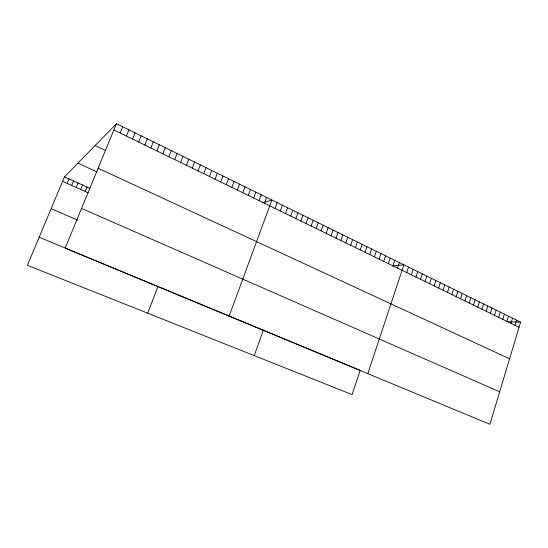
<?xml version="1.0" encoding="UTF-8"?>
<svg xmlns="http://www.w3.org/2000/svg" width="548" height="548" viewBox="0 0 548 548"><rect width="100%" height="100%" fill="white"/><g stroke="black" fill="none" stroke-linecap="round" stroke-linejoin="round"><path stroke-width="0.82" d="M515.024 325.307L516.579 320.142M520.6 322.114L489.933 424.289L65.164 248.176L116.471 123.711L520.6 322.114L506.866 321.724M506.893 321.347L508.469 316.162M510.969 323.334L512.531 318.155M502.797 319.354L504.379 314.155M494.536 315.333L496.139 310.106M498.68 317.347L500.269 312.134M486.186 311.264L487.809 306.017M490.371 313.305L491.981 308.065M481.98 309.216L483.603 303.955M473.486 305.078L475.137 299.797M477.746 307.154L479.384 301.88M469.211 302.996L470.869 297.701M460.58 298.79L462.259 293.475M464.903 300.9L466.574 295.591M451.853 294.543L453.552 289.2M456.231 296.674L457.916 291.344M447.456 292.399L449.161 287.042M438.578 288.077L440.311 282.7M443.031 290.248L444.75 284.878M434.105 285.898L435.845 280.508M425.084 281.508L426.844 276.089M429.605 283.706L431.358 278.302M420.528 279.288L422.303 273.856M411.349 274.815L413.144 269.363M415.953 277.062L417.734 271.616M406.719 272.562L408.527 267.095M397.519 268.082L399.348 262.588M367.804 373.654L403.883 264.814L392.395 265.821M392.95 265.855L394.786 260.348M383.73 261.369L385.593 255.834M388.354 263.615L390.203 258.101M379.086 259.101L380.956 253.56M369.708 254.539L371.606 248.97M374.407 256.827L376.291 251.272M364.982 252.238L366.886 246.655M360.228 249.922L362.146 244.326M350.631 245.251L352.576 239.627M355.447 247.593L357.371 241.983M345.795 242.894L347.747 237.257M336.034 238.14L338.013 232.475M340.931 240.524L342.897 234.873M331.115 235.743L333.102 230.071M326.163 233.332L328.163 227.646M316.175 228.468L318.203 222.748M321.183 230.907L323.197 225.207M311.134 226.009L313.175 220.282M254.238 355.625L263.362 330.191M306.065 223.543L308.12 217.803M295.838 218.563L297.92 212.795M300.968 221.056L303.03 215.302M290.68 216.049L292.769 210.268M285.487 213.521L287.59 207.726M275.014 208.418L277.144 202.596M280.268 210.98L282.384 205.164M229.139 316.162L271.877 200.006L262.992 202.822M264.41 203.253L266.568 197.403M259.06 200.65L261.238 194.787M248.265 195.389L250.47 189.498M253.676 198.027L255.868 192.149M242.819 192.738L245.031 186.827M237.332 190.067L239.565 184.149M231.818 187.382L234.065 181.443M220.686 181.963L222.961 175.997M226.269 184.683L228.53 178.73M215.069 179.223L217.357 173.243M209.411 176.47L211.72 170.476M147.645 313.175L157.975 286.488M203.726 173.702L206.048 167.688M197.999 170.914L200.335 164.886M192.238 168.106L194.595 162.064M180.607 162.441L182.991 156.372M186.443 165.284L188.813 159.228M174.737 159.584L177.141 153.495M168.825 156.707L171.243 150.604M162.879 153.81L165.318 147.693M156.892 150.892L159.345 144.761M150.871 147.96L153.337 141.816M144.809 145.008L147.296 138.85M138.706 142.035L141.213 135.856M126.383 136.034L128.924 129.828M132.568 139.048L135.089 132.856M120.163 133.006L122.718 126.78M80.7 189.444L82.543 185.005M85.173 191.444L87.002 187.019M76.213 187.43L78.056 182.984M67.164 183.381L69.034 178.915M71.699 185.409L73.555 180.956M116.471 123.711L64.486 176.867L27.4 265.294L352.104 394.594L360.194 370.345L357.474 369.215M39.175 237.222L75.165 252.149M75.919 252.457L93.79 259.868M94.523 260.177L97.469 261.396M98.202 261.697L106.976 265.335M107.703 265.636L119.985 270.733M120.704 271.027L132.109 275.76M132.822 276.055L174.374 293.29M175.052 293.57L221.899 312.997M222.666 313.312L225.749 314.593M226.516 314.908L293.207 342.569M293.94 342.87L299.783 345.295M300.51 345.596L324.889 355.707M325.594 356.001L335.424 360.077M336.123 360.365L356.796 368.934M51.149 208.678L77.734 220.152M81.549 208.425L499.687 391.793M62.616 181.34L88.139 192.78M64.486 176.867L89.961 188.354M77.926 163.133L97.044 171.942M98.119 168.236L509.585 358.81M95.14 145.528L105.538 150.46M113.902 129.958L519.052 327.272"/></g></svg>
